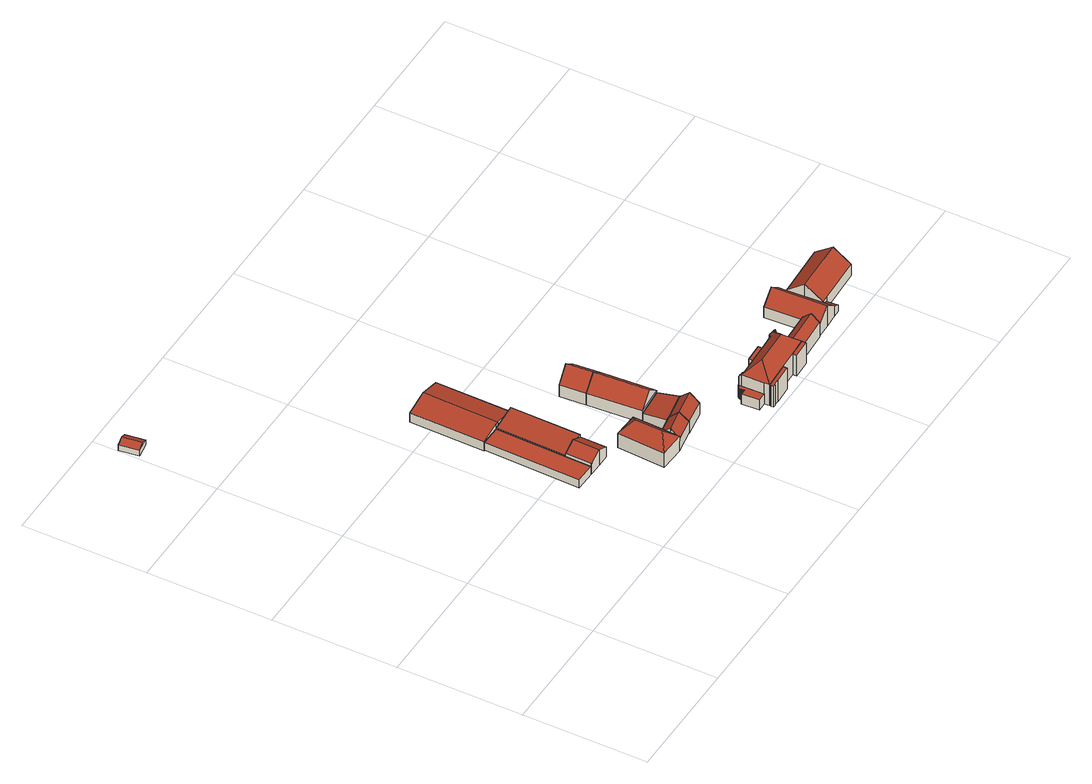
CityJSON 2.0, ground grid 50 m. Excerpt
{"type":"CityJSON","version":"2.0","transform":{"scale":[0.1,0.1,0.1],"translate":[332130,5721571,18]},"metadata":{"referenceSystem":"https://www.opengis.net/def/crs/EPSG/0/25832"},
"CityObjects":{
"building1":{"type":"Building","attributes":{"Geometrietyp2DReferenz":"3000","Gemeindeschluessel":"05170032","function":"31001_2724","roofType":"3100","measuredHeight":3.92},"geometry":[{"type":"Solid","lod":"2","boundaries":[[[[0,1,2,3]],[[4,5,1,0]],[[6,7,5,4]],[[3,2,7,6]],[[0,8,4]],[[6,9,3]],[[3,9,8,0]],[[4,8,9,6]],[[1,5,7,2]]]],"semantics":{"surfaces":[{"type":"WallSurface"},{"type":"RoofSurface"},{"type":"GroundSurface"}],"values":[[0,0,0,0,0,0,1,1,2]]}}]},
"building2":{"type":"Building","attributes":{"Geometrietyp2DReferenz":"3000","Gemeindeschluessel":"05170032","function":"31001_2081","roofType":"1000","measuredHeight":3.58},"address":[{"country":"Germany","locality":"Rheinberg","thoroughfareNumber":"2","thoroughfareName":"Elverich"}],"geometry":[{"type":"Solid","lod":"2","boundaries":[[[[10,11,12,13]],[[14,15,11,10]],[[16,17,15,14]],[[18,19,17,16]],[[13,12,19,18]],[[16,14,10,13,18]],[[11,15,17,19,12]]]],"semantics":{"surfaces":[{"type":"WallSurface"},{"type":"RoofSurface"},{"type":"GroundSurface"}],"values":[[0,0,0,0,0,1,2]]}}]},
"building3":{"type":"Building","attributes":{"Geometrietyp2DReferenz":"3000","Gemeindeschluessel":"05170032","function":"31001_1010","roofType":"3100","measuredHeight":7.37},"address":[{"country":"Germany","locality":"Rheinberg","thoroughfareNumber":"2a","thoroughfareName":"Elverich"}],"geometry":[{"type":"Solid","lod":"2","boundaries":[[[[20,21,22,23]],[[24,25,21,20]],[[26,27,25,24]],[[28,29,27,26]],[[30,31,29,28]],[[32,33,31,30]],[[23,22,33,32]],[[26,24,20,23,28]],[[32,30,28,23]],[[21,25,27,29,31,33,22]]]],"semantics":{"surfaces":[{"type":"WallSurface"},{"type":"RoofSurface"},{"type":"GroundSurface"}],"values":[[0,0,0,0,0,0,0,1,1,2]]}}]},
"building4":{"type":"Building","attributes":{"Geometrietyp2DReferenz":"3000","Gemeindeschluessel":"05170032","function":"31001_2721","roofType":"2100","measuredHeight":6.04},"address":[{"country":"Germany","locality":"Rheinberg","thoroughfareNumber":"2","thoroughfareName":"Elverich"}],"geometry":[{"type":"Solid","lod":"2","boundaries":[[[[34,35,36,37]],[[38,39,35,34]],[[40,41,39,38]],[[37,36,41,40]],[[38,34,37,40]],[[35,39,41,36]]]],"semantics":{"surfaces":[{"type":"WallSurface"},{"type":"RoofSurface"},{"type":"GroundSurface"}],"values":[[0,0,0,0,1,2]]}}]},
"building5":{"type":"Building","attributes":{"Geometrietyp2DReferenz":"3000","Gemeindeschluessel":"05170032","function":"31001_1210","roofType":"3200","measuredHeight":11.21},"address":[{"country":"Germany","locality":"Rheinberg","thoroughfareNumber":"2","thoroughfareName":"Elverich"}],"geometry":[{"type":"Solid","lod":"2","boundaries":[[[[42,43,44,45]],[[46,47,43,42]],[[48,49,47,46]],[[50,51,49,48]],[[45,44,51,50]],[[52,42,45,53]],[[45,50,53]],[[53,50,48,46,52]],[[46,42,52]],[[43,47,49,51,44]]]],"semantics":{"surfaces":[{"type":"WallSurface"},{"type":"RoofSurface"},{"type":"GroundSurface"}],"values":[[0,0,0,0,0,1,1,1,1,2]]}}]},
"building6":{"type":"Building","attributes":{"Geometrietyp2DReferenz":"3000","Gemeindeschluessel":"05170032","function":"31001_2720","roofType":"3100","measuredHeight":6.67},"address":[{"country":"Germany","locality":"Rheinberg","thoroughfareNumber":"2","thoroughfareName":"Elverich"}],"geometry":[{"type":"Solid","lod":"2","boundaries":[[[[54,55,56,57]],[[58,59,55,54]],[[60,61,59,58]],[[62,63,61,60]],[[64,65,63,62]],[[66,67,65,64]],[[68,69,67,66]],[[57,56,69,68]],[[68,66,64,57]],[[62,60,58,54,57,64]],[[55,59,61,63,65,67,69,56]]]],"semantics":{"surfaces":[{"type":"WallSurface"},{"type":"RoofSurface"},{"type":"GroundSurface"}],"values":[[0,0,0,0,0,0,0,0,1,1,2]]}}]},
"building7":{"type":"Building","attributes":{"Geometrietyp2DReferenz":"3000","Gemeindeschluessel":"05170032","function":"31001_1210","roofType":"3100","measuredHeight":8.42},"address":[{"country":"Germany","locality":"Rheinberg","thoroughfareNumber":"2","thoroughfareName":"Elverich"}],"geometry":[{"type":"Solid","lod":"2","boundaries":[[[[70,71,72,73]],[[74,75,71,70]],[[76,77,75,74]],[[78,79,77,76]],[[80,81,79,78]],[[82,83,81,80]],[[73,72,83,82]],[[73,82,80,70]],[[78,76,74,70,80]],[[71,75,77,79,81,83,72]]]],"semantics":{"surfaces":[{"type":"WallSurface"},{"type":"RoofSurface"},{"type":"GroundSurface"}],"values":[[0,0,0,0,0,0,0,1,1,2]]}}]},
"building8":{"type":"Building","attributes":{"Geometrietyp2DReferenz":"3000","Gemeindeschluessel":"05170032","function":"31001_2723","roofType":"3100","measuredHeight":8.93},"address":[{"country":"Germany","locality":"Rheinberg","thoroughfareNumber":"2","thoroughfareName":"Elverich"}],"geometry":[{"type":"Solid","lod":"2","boundaries":[[[[82,84,85,86]],[[78,87,84,82]],[[88,89,87,78]],[[86,85,89,88]],[[82,80,78]],[[88,90,86]],[[86,90,80,82]],[[78,80,90,88]],[[84,87,89,85]]]],"semantics":{"surfaces":[{"type":"WallSurface"},{"type":"RoofSurface"},{"type":"GroundSurface"}],"values":[[0,0,0,0,0,0,1,1,2]]}}]},
"building9":{"type":"Building","attributes":{"Geometrietyp2DReferenz":"3000","Gemeindeschluessel":"05170032","function":"31001_2723","roofType":"2100","measuredHeight":6.18},"address":[{"country":"Germany","locality":"Rheinberg","thoroughfareNumber":"2","thoroughfareName":"Elverich"}],"geometry":[{"type":"Solid","lod":"2","boundaries":[[[[91,92,93,94]],[[95,96,92,91]],[[97,98,96,95]],[[99,100,98,97]],[[94,93,100,99]],[[97,95,91,94,99]],[[92,96,98,100,93]]]],"semantics":{"surfaces":[{"type":"WallSurface"},{"type":"RoofSurface"},{"type":"GroundSurface"}],"values":[[0,0,0,0,0,1,2]]}}]},
"building10":{"type":"Building","attributes":{"Geometrietyp2DReferenz":"3000","Gemeindeschluessel":"05170032","function":"31001_2723","roofType":"3100","measuredHeight":10.66},"address":[{"country":"Germany","locality":"Rheinberg","thoroughfareNumber":"2","thoroughfareName":"Elverich"}],"geometry":[{"type":"Solid","lod":"2","boundaries":[[[[101,102,103,104]],[[105,106,102,101]],[[107,108,106,105]],[[104,103,108,107]],[[101,109,105]],[[107,110,104]],[[104,110,109,101]],[[105,109,110,107]],[[102,106,108,103]]]],"semantics":{"surfaces":[{"type":"WallSurface"},{"type":"RoofSurface"},{"type":"GroundSurface"}],"values":[[0,0,0,0,0,0,1,1,2]]}}]},
"building11":{"type":"Building","attributes":{"Geometrietyp2DReferenz":"3000","Gemeindeschluessel":"05170032","function":"31001_2723","roofType":"3100","measuredHeight":10.65},"address":[{"country":"Germany","locality":"Rheinberg","thoroughfareNumber":"2","thoroughfareName":"Elverich"}],"geometry":[{"type":"Solid","lod":"2","boundaries":[[[[104,103,111,112]],[[107,108,103,104]],[[113,114,108,107]],[[112,111,114,113]],[[104,110,107]],[[113,115,112]],[[112,115,110,104]],[[107,110,115,113]],[[103,108,114,111]]]],"semantics":{"surfaces":[{"type":"WallSurface"},{"type":"RoofSurface"},{"type":"GroundSurface"}],"values":[[0,0,0,0,0,0,1,1,2]]}}]},
"building12":{"type":"Building","attributes":{"Gemeindeschluessel":"05170032","Geometrietyp2DReferenz":"3000","function":"31001_1210"},"address":[{"country":"Germany","locality":"Rheinberg","thoroughfareNumber":"3","thoroughfareName":"Elverich"}],"children":["building12-1","building12-2","building12-3","building12-4","building12-5"]},
"building12-1":{"type":"BuildingPart","attributes":{"roofType":"3200","measuredHeight":15.11},"parents":["building12"],"geometry":[{"type":"MultiSurface","lod":"2","boundaries":[[[116,117,118,119]],[[120,121,117,116]],[[122,123,124,125]],[[126,127,123,122]],[[128,129,127,126]],[[130,131,129,128]],[[132,133,131,130]],[[134,135,133,132]],[[136,137,135,134]],[[138,139,137,136]],[[140,141,139,138]],[[142,143,141,140]],[[144,145,143,142]],[[146,147,145,144]],[[148,149,147,146]],[[150,151,149,148]],[[152,153,151,150]],[[154,155,156,157]],[[158,159,155,154]],[[160,161,159,158]],[[162,163,161,160]],[[164,165,163,162]],[[166,167,165,164]],[[168,169,167,166]],[[170,171,169,168]],[[172,173,171,170]],[[174,175,173,172]],[[176,177,175,174]],[[178,179,177,176]],[[180,181,179,178]],[[182,183,181,180]],[[184,185,183,182]],[[186,187,185,184]],[[188,189,187,186]],[[190,191,189,188]],[[192,193,191,190]],[[194,195,193,192]],[[196,197,195,194]],[[198,199,197,196]],[[200,201,199,198]],[[202,203,201,200]],[[204,205,203,202]],[[206,207,205,204]],[[208,209,207,206]],[[210,211,209,208]],[[212,213,211,210]],[[214,215,213,212]],[[216,217,215,214]],[[218,219,217,216]],[[220,221,219,218]],[[222,223,221,220]],[[224,225,223,222]],[[226,227,225,224]],[[228,229,227,226]],[[230,231,229,228]],[[232,233,231,230]],[[234,235,233,232]],[[236,237,235,234]],[[238,239,237,236]],[[240,241,239,238]],[[242,243,244,245]],[[246,116,119,242,245,240,247]],[[240,238,236,234,232,230,228,226,224,222,220,218,216,214,212,210,208,206,204,202,200,198,196,194,192,247]],[[247,192,190,188,186,184,182,180,178,176,174,172,170,168,166,164,162,160,158,154,157,152,150,148,146,144,142,140,138,136,134,132,130,128,126,122,125,248,246]],[[248,120,116,246]],[[118,117,121,249,124,123,127,129,131,133,135,137,139,141,143,145,147,149,151,153,156,155,159,161,163,165,167,169,171,173,175,177,179,181,183,185,187,189,191,193,195,197,199,201,203,205,207,209,211,213,215,217,219,221,223,225,227,229,231,233,235,237,239,241,244,243]],[[119,118,243,242]],[[120,248,250,251]],[[251,250,249,121]],[[248,125,252,250]],[[249,250,252,124]],[[157,156,153,152]],[[245,244,241,240]]],"semantics":{"surfaces":[{"type":"WallSurface"},{"type":"RoofSurface"},{"type":"GroundSurface"},{"type":"ClosureSurface"}],"values":[0,0,0,0,0,0,0,0,0,0,0,0,0,0,0,0,0,0,0,0,0,0,0,0,0,0,0,0,0,0,0,0,0,0,0,0,0,0,0,0,0,0,0,0,0,0,0,0,0,0,0,0,0,0,0,0,0,0,0,0,0,1,1,1,1,2,3,0,3,0,3,3,3]}}]},
"building12-2":{"type":"BuildingPart","attributes":{"roofType":"1000","measuredHeight":9.79},"parents":["building12"],"geometry":[{"type":"Solid","lod":"2","boundaries":[[[[253,254,241,240]],[[255,256,254,253]],[[245,244,256,255]],[[253,240,245,255]],[[241,254,256,244]],[[240,241,244,245]]]],"semantics":{"surfaces":[{"type":"WallSurface"},{"type":"RoofSurface"},{"type":"GroundSurface"},{"type":"ClosureSurface"}],"values":[[0,0,0,1,2,3]]}}]},
"building12-3":{"type":"BuildingPart","attributes":{"roofType":"1000","measuredHeight":4.67},"parents":["building12"],"geometry":[{"type":"MultiSurface","lod":"2","boundaries":[[[257,258,259,260]],[[261,262,258,257]],[[263,264,262,261]],[[265,266,264,263]],[[267,268,266,265]],[[269,270,268,267]],[[271,272,270,269]],[[273,274,272,271]],[[275,276,274,273]],[[277,278,276,275]],[[279,280,278,277]],[[281,282,280,279]],[[283,284,282,281]],[[285,286,284,283]],[[287,288,286,285]],[[289,290,288,287]],[[291,292,290,289]],[[252,124,292,291]],[[293,294,121,251]],[[295,296,294,293]],[[297,298,296,295]],[[299,300,298,297]],[[260,259,300,299]],[[297,295,293,251,252,291,289,287,285,283,281,279,277,275,273,271,269,267,265,263,261,257,260,299]],[[258,262,264,266,268,270,272,274,276,278,280,282,284,286,288,290,292,124,121,294,296,298,300,259]],[[250,251,121,249]],[[252,250,249,124]]],"semantics":{"surfaces":[{"type":"WallSurface"},{"type":"RoofSurface"},{"type":"GroundSurface"},{"type":"ClosureSurface"}],"values":[0,0,0,0,0,0,0,0,0,0,0,0,0,0,0,0,0,0,0,0,0,0,0,1,2,3,3]}}]},
"building12-4":{"type":"BuildingPart","attributes":{"roofType":"1000","measuredHeight":9.79},"parents":["building12"],"geometry":[{"type":"Solid","lod":"2","boundaries":[[[[301,302,303,304]],[[305,306,302,301]],[[307,308,306,305]],[[119,118,308,307]],[[309,310,243,242]],[[311,312,310,309]],[[313,314,312,311]],[[315,316,314,313]],[[304,303,316,315]],[[313,311,309,242,119,307,305,301,304,315]],[[302,306,308,118,243,310,312,314,316,303]],[[242,243,118,119]]]],"semantics":{"surfaces":[{"type":"WallSurface"},{"type":"RoofSurface"},{"type":"GroundSurface"},{"type":"ClosureSurface"}],"values":[[0,0,0,0,0,0,0,0,0,1,2,3]]}}]},
"building12-5":{"type":"BuildingPart","attributes":{"roofType":"1000","measuredHeight":9.79},"parents":["building12"],"geometry":[{"type":"Solid","lod":"2","boundaries":[[[[317,318,319,320]],[[157,156,318,317]],[[320,319,153,152]],[[157,317,320,152]],[[318,156,153,319]],[[152,153,156,157]]]],"semantics":{"surfaces":[{"type":"WallSurface"},{"type":"RoofSurface"},{"type":"GroundSurface"},{"type":"ClosureSurface"}],"values":[[0,0,0,1,2,3]]}}]},
"building13":{"type":"Building","attributes":{"Geometrietyp2DReferenz":"3000","Gemeindeschluessel":"05170032","function":"31001_2723","roofType":"3100","measuredHeight":9.53},"address":[{"country":"Germany","locality":"Rheinberg","thoroughfareNumber":"3","thoroughfareName":"Elverich"}],"geometry":[{"type":"Solid","lod":"2","boundaries":[[[[321,322,323,324]],[[325,326,322,321]],[[327,328,326,325]],[[324,323,328,327]],[[321,329,325]],[[327,330,324]],[[324,330,329,321]],[[325,329,330,327]],[[322,326,328,323]]]],"semantics":{"surfaces":[{"type":"WallSurface"},{"type":"RoofSurface"},{"type":"GroundSurface"}],"values":[[0,0,0,0,0,0,1,1,2]]}}]},
"building14":{"type":"Building","attributes":{"Geometrietyp2DReferenz":"3000","Gemeindeschluessel":"05170032","function":"31001_2721","roofType":"3100","measuredHeight":9.72},"address":[{"country":"Germany","locality":"Rheinberg","thoroughfareNumber":"3","thoroughfareName":"Elverich"}],"geometry":[{"type":"Solid","lod":"2","boundaries":[[[[331,332,333,334]],[[335,336,332,331]],[[337,338,336,335]],[[339,340,338,337]],[[341,342,340,339]],[[343,344,342,341]],[[345,346,344,343]],[[347,348,346,345]],[[334,333,348,347]],[[337,335,331,334,339]],[[347,345,343,341,339,334]],[[332,336,338,340,342,344,346,348,333]]]],"semantics":{"surfaces":[{"type":"WallSurface"},{"type":"RoofSurface"},{"type":"GroundSurface"}],"values":[[0,0,0,0,0,0,0,0,0,1,1,2]]}}]},
"building15":{"type":"Building","attributes":{"Geometrietyp2DReferenz":"3000","Gemeindeschluessel":"05170032","function":"31001_2723","roofType":"2100","measuredHeight":4.59},"address":[{"country":"Germany","locality":"Rheinberg","thoroughfareNumber":"3","thoroughfareName":"Elverich"}],"geometry":[{"type":"Solid","lod":"2","boundaries":[[[[349,350,351,352]],[[353,354,350,349]],[[355,356,354,353]],[[352,351,356,355]],[[353,349,352,355]],[[350,354,356,351]]]],"semantics":{"surfaces":[{"type":"WallSurface"},{"type":"RoofSurface"},{"type":"GroundSurface"}],"values":[[0,0,0,0,1,2]]}}]},
"building16":{"type":"Building","attributes":{"Geometrietyp2DReferenz":"3000","Gemeindeschluessel":"05170032","function":"31001_2724","roofType":"3100","measuredHeight":10.7},"address":[{"country":"Germany","locality":"Rheinberg","thoroughfareNumber":"3","thoroughfareName":"Elverich"}],"geometry":[{"type":"Solid","lod":"2","boundaries":[[[[357,358,359,360]],[[361,362,358,357]],[[363,364,362,361]],[[365,366,364,363]],[[367,368,366,365]],[[369,370,368,367]],[[360,359,370,369]],[[365,363,361,367]],[[357,360,369,367,361]],[[358,362,364,366,368,370,359]]]],"semantics":{"surfaces":[{"type":"WallSurface"},{"type":"RoofSurface"},{"type":"GroundSurface"}],"values":[[0,0,0,0,0,0,0,1,1,2]]}}]}
},
"vertices":[
[76,1830,33],[76,1830,8],[64,1907,8],[64,1907,33],[17,1821,33],[17,1821,8],[5,1899,33],[5,1899,8],[46,1825,47],[35,1903,47],
[688,496,65],[688,496,29],[694,776,29],[694,776,65],[686,393,65],[686,393,29],[605,395,65],[605,395,29],[613,778,65],[613,778,29],
[686,391,79],[686,391,32],[737,389,32],[737,389,105],[686,393,79],[686,393,32],[688,496,79],[688,496,32],[739,495,105],[739,495,32],[789,494,79],[789,494,32],[787,388,79],[787,388,32],
[688,496,70],[688,496,28],[789,494,28],[789,494,89],[694,776,70],[694,776,28],[794,775,89],[794,775,28],
[850,379,98],[850,379,31],[839,187,31],[839,187,98],[951,373,98],[951,373,31],[946,259,98],[946,259,31],[942,182,98],[942,182,31],[898,336,143],[893,225,143],
[694,776,89],[694,776,25],[703,776,25],[703,776,92],[613,778,68],[613,778,25],[612,778,68],[612,778,25],[617,1078,68],[617,1078,25],[708,1077,92],[708,1077,25],[798,1076,68],[798,1076,25],[794,775,68],[794,775,25],
[944,220,118],[944,220,34],[942,182,34],[942,182,84],[946,259,84],[946,259,34],[1004,269,84],[1004,269,34],[1026,272,84],[1026,272,34],[1032,236,118],[1032,236,34],[1039,199,84],[1039,199,34],
[1039,199,29],[1142,216,29],[1142,216,84],[1026,272,29],[1137,292,84],[1137,292,29],[1139,254,118],
[1012,370,68],[1012,370,26],[1004,269,26],[1004,269,88],[1130,380,68],[1130,380,26],[1137,292,85],[1137,292,26],[1026,272,87],[1026,272,26],
[1130,380,79],[1130,380,23],[1115,596,23],[1115,596,79],[1012,370,79],[1012,370,23],[996,587,79],[996,587,23],[1071,375,130],[1056,592,130],
[1106,702,23],[1106,702,79],[988,691,79],[988,691,23],[1047,697,130],
[1301,26,129],[1301,26,30],[1301,25,30],[1301,25,128],[1300,46,128],[1300,46,30],[1299,148,115],[1299,148,30],[1297,147,30],[1297,147,115],[1301,148,115],[1301,148,30],[1304,147,115],[1304,147,30],[1306,147,116],[1306,147,30],[1308,146,117],[1308,146,30],[1310,145,118],[1310,145,30],[1312,144,119],[1312,144,30],[1313,143,120],[1313,143,30],[1315,142,122],[1315,142,30],[1316,140,123],[1316,140,30],[1317,138,125],[1317,138,30],[1318,135,128],[1318,135,30],[1319,135,128],[1319,135,30],[1382,138,128],[1382,138,30],[1382,139,128],[1382,139,30],[1524,146,128],[1524,146,30],[1455,142,30],[1455,142,128],[1524,149,126],[1524,149,30],[1525,151,124],[1525,151,30],[1526,153,122],[1526,153,30],[1528,154,120],[1528,154,30],[1529,156,119],[1529,156,30],[1530,157,118],[1530,157,30],[1532,158,117],[1532,158,30],[1534,159,116],[1534,159,30],[1536,160,115],[1536,160,30],[1539,161,114],[1539,161,30],[1540,161,114],[1540,161,30],[1542,161,114],[1542,161,30],[1545,161,114],[1545,161,30],[1547,161,115],[1547,161,30],[1548,160,115],[1548,160,30],[1550,160,116],[1550,160,30],[1552,159,117],[1552,159,30],[1554,158,118],[1554,158,30],[1556,156,120],[1556,156,30],[1557,155,121],[1557,155,30],[1558,154,122],[1558,154,30],[1559,153,124],[1559,153,30],[1560,151,126],[1560,151,30],[1561,149,127],[1561,149,30],[1562,147,114],[1562,147,30],[1562,145,113],[1562,145,30],[1562,143,113],[1562,143,30],[1563,141,113],[1563,141,30],[1562,138,114],[1562,138,30],[1562,137,114],[1562,137,30],[1562,136,114],[1562,136,30],[1561,133,115],[1561,133,30],[1560,131,116],[1560,131,30],[1559,130,118],[1559,130,30],[1558,128,119],[1558,128,30],[1556,127,120],[1556,127,30],[1555,125,122],[1555,125,30],[1553,124,124],[1553,124,30],[1551,123,126],[1551,123,30],[1549,122,128],[1549,122,30],[1549,107,128],[1549,107,30],[1553,39,128],[1553,39,30],[1406,31,128],[1406,31,30],[1480,35,30],[1480,35,128],[1352,83,181],[1497,90,181],[1297,134,128],[1297,134,30],[1297,134,77],[1300,46,77],[1297,147,77],
[1553,21,128],[1553,21,30],[1481,18,128],[1481,18,30],
[1282,121,77],[1282,121,30],[1282,119,30],[1282,119,77],[1281,124,77],[1281,124,30],[1281,126,77],[1281,126,30],[1280,127,77],[1280,127,30],[1280,129,77],[1280,129,30],[1281,131,77],[1281,131,30],[1281,133,77],[1281,133,30],[1282,136,77],[1282,136,30],[1283,138,77],[1283,138,30],[1284,139,77],[1284,139,30],[1285,140,77],[1285,140,30],[1286,142,77],[1286,142,30],[1288,143,77],[1288,143,30],[1289,145,77],[1289,145,30],[1291,145,77],[1291,145,30],[1293,146,77],[1293,146,30],[1295,147,77],[1295,147,30],[1264,44,77],[1264,44,30],[1260,115,77],[1260,115,30],[1284,116,77],[1284,116,30],[1284,117,77],[1284,117,30],
[1301,9,128],[1301,9,30],[1310,9,30],[1310,9,128],[1300,18,128],[1300,18,30],[1301,19,128],[1301,19,30],[1407,14,128],[1407,14,30],[1334,10,128],[1334,10,30],[1334,12,128],[1334,12,30],[1310,11,128],[1310,11,30],
[1454,158,128],[1454,158,30],[1382,154,30],[1382,154,128],
[1553,39,97],[1553,39,31],[1697,48,31],[1697,48,97],[1549,107,97],[1549,107,31],[1693,115,97],[1693,115,31],[1551,73,127],[1695,82,127],
[1697,48,83],[1697,48,34],[1753,51,34],[1753,51,131],[1693,115,83],[1693,115,34],[1685,265,83],[1685,265,34],[1742,268,131],[1742,268,34],[1798,271,83],[1798,271,34],[1800,239,83],[1800,239,34],[1808,97,83],[1808,97,34],[1810,54,83],[1810,54,34],
[1836,98,65],[1836,98,35],[1808,97,35],[1808,97,81],[1839,55,64],[1839,55,35],[1810,54,81],[1810,54,35],
[1808,97,84],[1808,97,31],[1836,98,31],[1836,98,84],[1804,168,138],[1804,168,31],[1800,239,84],[1800,239,31],[2020,251,84],[2020,251,31],[2023,179,138],[2023,179,31],[2027,108,84],[2027,108,31]
]}
